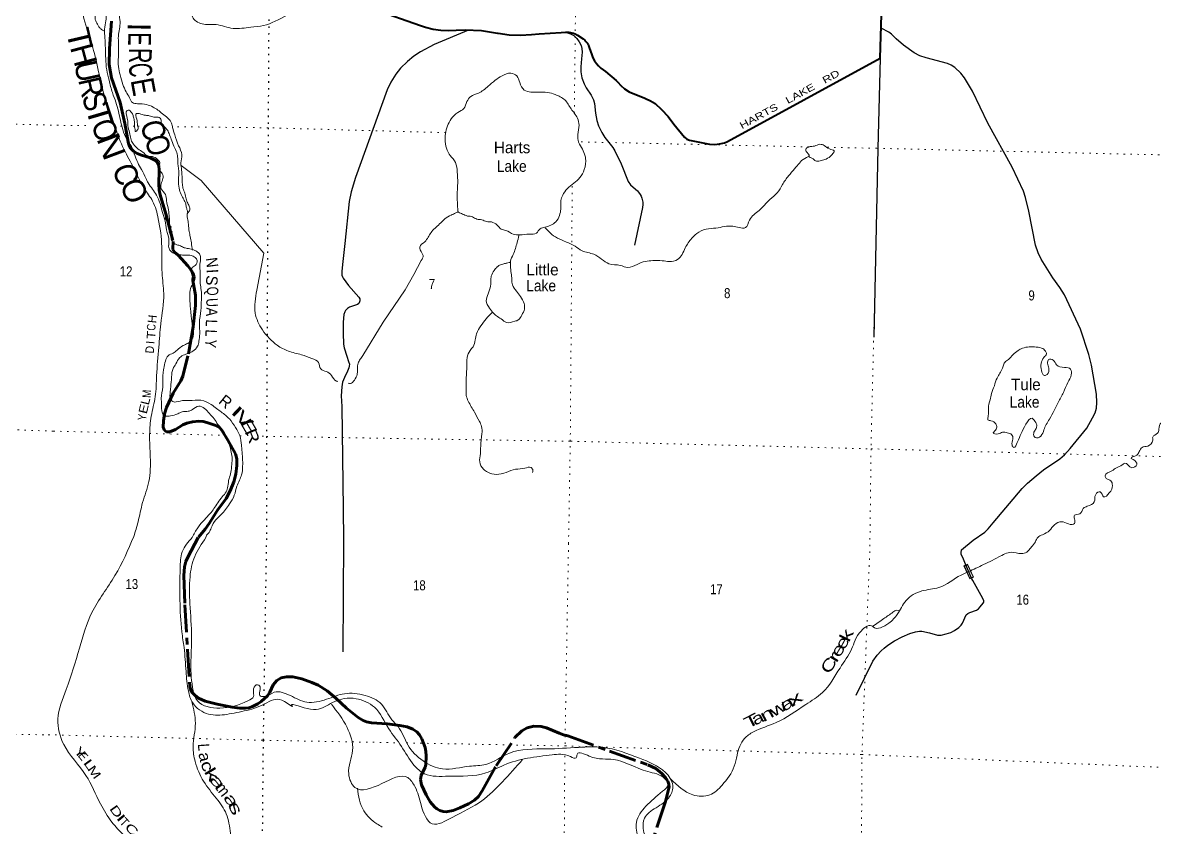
# Model space of a CAD drawing. Header units: feet. Extents: x -518066 to -250644, y -364975 to -177792.
# Drawn here: x -377218 to -357437, y -231097 to -217029 of the extents above; entities that cross this region are included whole.
import ezdxf
from ezdxf.enums import TextEntityAlignment as Align

# ---------------------------------------------------------------- set-up
doc = ezdxf.new("R2010")
doc.units = ezdxf.units.FT
doc.header["$LTSCALE"] = 80
doc.header["$PDMODE"] = 32
doc.header["$PDSIZE"] = 40
doc.linetypes.add('DOTTED', pattern=[1.5, 0.3, -1.2])
doc.linetypes.add('LONG_DASH_SHORT_DASH', pattern=[9.9, 6, -1.2, 1.5, -1.2])
for name, color, linetype, lineweight in [('11', 7, 'LONG_DASH_SHORT_DASH', 60), ('26', 7, 'Continuous', 40), ('29', 7, 'Continuous', 25), ('31', 7, 'Continuous', 13), ('39', 7, 'Continuous', 13), ('41', 7, 'Continuous', 13), ('6', 7, 'DOTTED', 25), ('7', 7, 'DOTTED', 13)]:
    doc.layers.add(name, color=color, linetype=linetype, lineweight=lineweight)
doc.layers.add('12', color=7, linetype='Continuous')
doc.layers.add('27', color=7, linetype='Continuous')

msp = doc.modelspace()

# ---------------------------------------------------------------- linework, layer by layer
at = {"layer": '11'}
for points in [[(-375662.23, -217005.66), (-375697.46, -217489.32), (-375703.97, -217759.16), (-375667.61, -217993.62), (-375515.58, -218427.6), (-375431.18, -218792.77), (-375373.39, -219114.14), (-375362.12, -219164.56), (-375325.26, -219230.87), (-375280.62, -219275.36), (-375217.3, -219317.4), (-375141.97, -219348.85), (-374989.5, -219392.74), (-374941.05, -219413.31), (-374897.92, -219440.36), (-374868.25, -219470.19), (-374840.28, -219525.22), (-374831.85, -219606.95), (-374838.77, -219853.95), (-374829.89, -219959.09), (-374813.66, -220042.41), (-374714.61, -220371.46), (-374589.69, -220853.03), (-374586.27, -220891.9), (-374592.41, -220948.58)], [(-374592.41, -220948.58), (-374593.89, -220978.77), (-374591.06, -220996.69), (-374584.03, -221014.34), (-374562.01, -221041.93), (-374500.57, -221094.75), (-374439.29, -221157.21), (-374328.33, -221279.5), (-374287.84, -221334.76), (-374255.49, -221392.29), (-374234.79, -221447.55), (-374234.41, -221464.79), (-374244.68, -221514.71), (-374245.02, -221538.1), (-374196.7, -221793.21), (-374195.98, -221972.96), (-374237.1, -222344.88), (-374327.76, -222852.39), (-374418.99, -223210.5), (-374453.33, -223293.18), (-374587.85, -223508.28), (-374702.15, -223759.9), (-374736.73, -223865.4), (-374756.53, -223989.44), (-374763.46, -224098.19), (-374737.98, -224158.94), (-374701.51, -224183.83), (-374643.99, -224181.92), (-374544.62, -224140.59), (-374416.8, -224062.03), (-374346.93, -224032.78), (-374250.25, -224009.56), (-374140.24, -223998.7), (-374062.37, -224003.67), (-373997.85, -224016.52), (-373841.66, -224070.57), (-373771.36, -224115.05), (-373730.16, -224163.22), (-373632.21, -224330.04), (-373496.46, -224565.67), (-373475.49, -224651.76), (-373472.97, -224772.08), (-373489.7, -224920.98), (-373523.76, -225056), (-373588.76, -225215.21), (-373660.36, -225346.11), (-373809.42, -225554.78), (-373957.69, -225786.32), (-374026.49, -225883.72), (-374145.02, -226022.94)], [(-374150.24, -226028.69), (-374333.19, -226371.8), (-374364.22, -226447.62), (-374386.38, -226540.45), (-374400.06, -226696.13), (-374384.89, -227208.05), (-374338.99, -227983.38), (-374296.54, -228626.81), (-374285.33, -228683.81), (-374261.01, -228731.13), (-374210.14, -228788.52), (-374144.03, -228835.41), (-374025.94, -228889.84), (-373816.42, -228946.02), (-373558.38, -228998.39), (-373423.83, -229013.19), (-373319.88, -229012.57), (-373265.37, -229004.53), (-373200.97, -228985.31), (-373107.52, -228939.17), (-373048.42, -228899.18), (-372935.85, -228799.47), (-372896.29, -228736.13), (-372836.62, -228603.86), (-372773.29, -228528.71), (-372697.85, -228483.23), (-372606.72, -228463.11), (-372492.63, -228463.85), (-372338.69, -228498.44), (-372161.69, -228562.73), (-372054.45, -228610.99), (-371896.74, -228707.83), (-371744.94, -228837.27), (-371555.55, -229014.77), (-371355.5, -229173.55), (-371266.36, -229227.13), (-371207.42, -229250.45), (-371118.4, -229269.48), (-370847.58, -229285.23), (-370623.41, -229314.37), (-370494.05, -229342.01), (-370395.37, -229379.13), (-370327.85, -229424.62), (-370280.37, -229479.25), (-370239.49, -229550.7), (-370185.13, -229698.59), (-370169.53, -229770.42), (-370162.26, -229847.17), (-370170.06, -230005.57), (-370181.21, -230043.17), (-370251.36, -230188.34), (-370263.93, -230258.28), (-370245.89, -230352.41), (-370167.48, -230525.73), (-370093.66, -230650.58), (-370022, -230737.27), (-369980, -230772.88), (-369928.29, -230803.34), (-369865.61, -230820.25), (-369813.91, -230822.81), (-369690.88, -230801.62), (-369573.71, -230757.35), (-369427.14, -230686.52), (-369318.03, -230620.67), (-369249.59, -230554.89), (-369187.62, -230459.18), (-368942.12, -230022.76), (-368612.3, -229528.69), (-368492.51, -229409.82), (-368400.14, -229354.73), (-368284.83, -229327.72), (-368153.09, -229332.92), (-368062.43, -229356.73), (-367841.97, -229450.58), (-367765.3, -229477.23), (-367689.81, -229494.47), (-366960.08, -229766.6), (-366289.46, -230002.69), (-366151.53, -230069.61), (-366043.46, -230156.18), (-365982.41, -230225.87), (-365940.66, -230290.68), (-365921.78, -230339.37), (-365916.13, -230388.91), (-365982.93, -230642.58), (-366212.94, -231343.45)]]:
    msp.add_lwpolyline(points, dxfattribs=at)
at = {"layer": '12'}
for p in [(-374699, -220450.05), (-374647, -220600.05), (-374631, -220691.05)]:
    msp.add_point(p, dxfattribs=at)
at = {"layer": '26'}
msp.add_line((-367807.05, -217199.01), (-367726.97, -217195.93), dxfattribs=at)
for points in [[(-365838.38, -218801.85), (-365649.81, -219031.56), (-365606.8, -219064.81), (-365561.85, -219084.37), (-365209.99, -219156.74), (-365118.12, -219160.66), (-365036.02, -219150.88), (-364951.96, -219129.36), (-364896.35, -219109.92), (-362228.95, -217649.45), (-362118.05, -214015.92)], [(-371060.59, -216801.41), (-370262.52, -217079.15), (-370175.87, -217109.76), (-370044.21, -217143.65), (-369909.73, -217163.58), (-369773.9, -217169.36), (-369638.21, -217160.9), (-369484.59, -217155.5), (-369199.99, -217168.47), (-368918.31, -217211.11), (-368905.2, -217213.74), (-368712.26, -217241.41), (-368517.48, -217248.76), (-368323, -217235.71), (-368191.34, -217225.3), (-367807.05, -217199.01)], [(-367726.97, -217195.93), (-367726.72, -217195.92), (-367671.99, -217197.87), (-367643.4, -217201.54), (-367617.5, -217206.92), (-367589.16, -217215.72), (-367563.25, -217226.97), (-367521.47, -217250.68), (-367419.83, -217315.23), (-367390.75, -217337.97), (-367371.93, -217357.29), (-367345.54, -217390.53), (-367334.3, -217408.14), (-367325.02, -217427.7), (-367312.97, -217462.84)], [(-367312.97, -217462.84), (-367271.17, -217592.1), (-367249.12, -217644.89), (-367221.68, -217695.09), (-367189.14, -217742.14), (-367151.85, -217785.54), (-367110.24, -217824.8), (-367027.38, -217881.51), (-366844.14, -218038.94), (-366816.47, -218067.31), (-366759.87, -218130.88), (-366696.93, -218188.19), (-366617.39, -218236.49), (-366341.34, -218349.22), (-366330.56, -218353.49), (-366244.27, -218393.7), (-366162.66, -218442.72), (-366048.68, -218545.06), (-365936.8, -218667.94), (-365838.38, -218801.85)]]:
    msp.add_lwpolyline(points, dxfattribs=at)
at = {"layer": '29'}
for p, q in [((-366385.6, -220263.51), (-366521.09, -220919.71)), ((-371608.01, -226070.27), (-371620.6, -228025.93))]:
    msp.add_line(p, q, dxfattribs=at)
for points in [[(-369426.28, -217158.16), (-370023.85, -217413.7), (-370261.32, -217540.98), (-370377.93, -217615.23), (-370490.31, -217710.69), (-370611.16, -217823.12), (-370693.86, -217931.31), (-370780.78, -218069.2), (-370846.52, -218202.85), (-371397.79, -219738.72), (-371474.12, -219984.8), (-371510.16, -220156.62), (-371584.37, -220892.74), (-371626.78, -221257.62)], [(-367726.97, -217195.93), (-367642.78, -217222.75), (-367586.6, -217251.4), (-367530.4, -217305.49), (-367489.06, -217365.95), (-367458.31, -217428.53), (-367442.42, -217480.51), (-367439.23, -217547.32), (-367450.9, -217662.94), (-367462.55, -217799.77), (-367459.38, -217887.81), (-367443.47, -217992.81), (-367404.25, -218099.94), (-367367.14, -218168.88), (-367281.28, -218299.35), (-367238.87, -218379.95), (-367221.91, -218443.61), (-367204.95, -218609.07), (-367183.74, -218740.59), (-367149.82, -218833.94), (-367095.75, -218947.43), (-367039.56, -219037.59), (-366903.87, -219211.54), (-366868.88, -219272), (-366755.45, -219495.81), (-366632.47, -219805.52), (-366595.36, -219863.87), (-366547.66, -219907.35), (-366471.33, -219970.99), (-366455.42, -219991.15), (-366425.74, -220031.46), (-366408.78, -220061.16), (-366393.94, -220097.22), (-366379.09, -220169.35), (-366379.09, -220209.65), (-366385.6, -220263.51)], [(-359417.16, -221165.31), (-359470.17, -221052.9), (-359514.69, -220919.25), (-359633.43, -220325.27), (-359686.44, -220085.55), (-359726.72, -219977.37), (-359921.78, -219553.09), (-360345.84, -218789.4), (-360617.23, -218229.36), (-360757.18, -217991.76), (-360820.78, -217915.4), (-360922.56, -217813.57), (-360986.17, -217771.14), (-361049.77, -217745.69), (-361422.94, -217643.86), (-361533.19, -217609.92), (-361634.97, -217554.76), (-361821.55, -217423.24), (-361948.77, -217312.93), (-362029.35, -217228.07), (-362075.99, -217194.13), (-362211.68, -217126.25)], [(-362228.95, -217649.45), (-362268.14, -219229.15), (-362341.5, -222526.95)], [(-371626.78, -221257.62), (-371639.5, -221380.65), (-371638.44, -221441.11), (-371627.84, -221475.05), (-371618.3, -221495.2), (-371525.01, -221622.48), (-371342.66, -221826.13), (-371324.64, -221859.02), (-371321.46, -221894.02), (-371335.24, -221926.9), (-371343.72, -221941.75), (-371363.86, -221957.66), (-371503.8, -222004.33), (-371540.91, -222024.49), (-371575.89, -222059.49), (-371587.55, -222086.01), (-371601.34, -222131.61), (-371618.3, -222263.14), (-371618.3, -222458.3), (-371607.7, -222649.23), (-371597.1, -222712.87), (-371550.45, -222861.36), (-371520.77, -222950.46), (-371506.99, -223000.31), (-371508.04, -223035.31), (-371515.47, -223066.07), (-371541.97, -223124.41), (-371592.85, -223234.72), (-371624.67, -223315.33), (-371639.5, -223395.95), (-371647.98, -223552.93), (-371640.35, -223739.12)], [(-360805.52, -226243.65), (-360604.52, -226078.4), (-360400.97, -225934.14), (-360339.48, -225876.86), (-360256.79, -225772.92), (-359747.92, -225170.45), (-359652.51, -225079.23), (-359504.09, -224951.95), (-359374.76, -224848), (-359086.4, -224652.84), (-359005.84, -224582.84), (-358908.29, -224474.64), (-358619.94, -224118.25), (-358516.04, -223940.08), (-358473.64, -223853.1), (-358450.31, -223770.35), (-358441.83, -223668.54), (-358450.31, -223524.27), (-358535.13, -223015.14), (-358579.65, -222830.61), (-358730.19, -222387.22), (-359010.07, -221784.75), (-359086.4, -221657.49), (-359213.61, -221487.76), (-359417.16, -221165.31)], [(-371640.35, -223739.12), (-371614.57, -225528.6), (-371608.01, -226070.27)], [(-362649, -228785.89), (-362355.89, -228190.29), (-362283.05, -228089.36), (-362209.13, -228008.91), (-362157.88, -227961.96), (-362094.21, -227909.06), (-361980.37, -227836.17), (-361843.87, -227764.39), (-361708.45, -227706.62), (-361610.79, -227675.86), (-361541.73, -227665.06), (-361501.27, -227667.75), (-361367.46, -227697.98), (-361225.03, -227736.85), (-361189.95, -227738.48), (-361160.82, -227735.24), (-361073.96, -227715.26), (-360996.8, -227687.74), (-360931.52, -227654.8), (-360856.52, -227603.53), (-360814.98, -227559.79), (-360791.78, -227525.79), (-360724.34, -227382.74), (-360698.98, -227357.37), (-360663.91, -227339.55), (-360547.37, -227300.68), (-360511.22, -227277.48), (-360482.63, -227244.54), (-360431.37, -227180.31), (-360417.88, -227158.17), (-360418.42, -227134.97), (-360435.15, -227093.4), (-360607.8, -226782.47), (-360625.6, -226749.55), (-360737.29, -226497.45), (-360784.77, -226376.53), (-360811.2, -226325.26), (-360814.44, -226314.46), (-360814.98, -226298.8), (-360805.92, -226245.57)]]:
    msp.add_lwpolyline(points, dxfattribs=at)
at = {"layer": '31'}
for p, q in [((-360700.48, -226494.92), (-360596.09, -226722.08)), ((-360596.09, -226722.08), (-360664.24, -226753.4))]:
    msp.add_line(p, q, dxfattribs=at)
msp.add_lwpolyline([(-360664.24, -226753.4), (-360768.63, -226526.24), (-360700.48, -226494.92)], dxfattribs=at)
msp.add_lwpolyline([(-360704.4, -226505.52), (-360758.02, -226530.16), (-360660.31, -226742.79), (-360606.69, -226718.15)], close=True, dxfattribs=at)
at = {"layer": '39'}
for points in [[(-374449.88, -219523.99), (-374097.27, -219791.43), (-373002.96, -221061.33), (-373124.02, -221705.86)], [(-371270.51, -222847.98), (-370917.45, -222264.23), (-370532.75, -221701.49), (-370378.08, -221434.16), (-370250.26, -221190.22)]]:
    msp.add_lwpolyline(points, dxfattribs=at)
for points in [[(-376492.61, -212711.14), (-376411.37, -212728.96), (-376306.72, -212804.3), (-376173.07, -212922.71), (-376083.14, -213019.78), (-375994.77, -213100.71), (-375883.96, -213172.21), (-375769.12, -213314.24), (-375680.8, -213397.18), (-375565.31, -213587.52), (-375514.09, -213699.61), (-375445.32, -213832.31), (-375377.94, -213942.83), (-375301.06, -214073.75), (-375210.32, -214213.1), (-375088.39, -214389.53), (-374993.22, -214514.91), (-374920.76, -214659.79), (-374852.79, -214820.64), (-374770.5, -214973.83), (-374752.98, -215137.3), (-374784.02, -215237.04), (-374892.17, -215427.2), (-375033.97, -215666.72), (-375125.96, -215855.31), (-375207.83, -216042.17), (-375255.09, -216145.48), (-375307.86, -216300.96), (-375348.15, -216442.7), (-375419.02, -216454.81), (-375484.5, -216632.07), (-375529.43, -216866.23), (-375515.47, -217013.51), (-375544.75, -217264.2), (-375542.65, -217403.1), (-375545.07, -217630.4), (-375543.77, -217797.44), (-375515.67, -217943.09), (-375466.04, -218111.48), (-375409.24, -218239.82), (-375349.68, -218342.08), (-375295.71, -218428.09), (-375211.6, -218446.53), (-375050.88, -218463.07), (-374939.22, -218504.41), (-374773.3, -218621.7), (-374614.85, -218789.09), (-374596.83, -218864.04), (-374560.16, -218991.82), (-374490.97, -219180.87), (-374436.98, -219337.31), (-374451.16, -219481.78), (-374438.64, -219608.9), (-374431.55, -219713.72), (-374426.8, -219830.56), (-374415.33, -219923.43), (-374383.62, -220012.85), (-374362.14, -220108.01), (-374332.1, -220185.31), (-374299.87, -220256.63), (-374295.26, -220307.06), (-374330.8, -220352.35), (-374335.6, -220450.81), (-374320.4, -220553.85), (-374305.87, -220681.02), (-374288.25, -220770.04), (-374269.19, -220879.22), (-374246.66, -221008.62)], [(-376508.26, -213689.61), (-376411.36, -213799.18), (-376286.8, -213938.84), (-376219.61, -214025.68), (-376120.01, -214228.6), (-376048.67, -214376.14), (-375984.81, -214563.69), (-375902.69, -214804.25), (-375848.03, -215023.7), (-375775.32, -215245.8), (-375723.61, -215434.93), (-375681.47, -215609.62), (-375673.33, -215777.06), (-375706.98, -215928.91), (-375751.84, -216112.58), (-375785.19, -216256.38), (-375823.58, -216428.2), (-375869.88, -216595.71), (-375902.73, -216725.43), (-375935.23, -216845.1), (-375952.98, -216947.17), (-375938.74, -217000.04), (-375912.42, -217053.34), (-375885.89, -217100.6), (-375852.95, -217138.03), (-375823.54, -217161.23), (-375799.67, -217170.13)], [(-374753.35, -215008.52), (-374678.22, -215058.9), (-374599.18, -215326.69), (-374493.38, -215645.54), (-374409.74, -215893.34), (-374329.51, -216118.92), (-374304.45, -216513.99), (-374262.87, -216752.57), (-374251.78, -216929.95), (-374081.89, -217049.36), (-373836.5, -217064.24), (-373540.19, -217130.83), (-373231.24, -217107.23), (-373008.81, -217079.21), (-372604.87, -216903.32), (-372305.45, -216718.49), (-372142.31, -216507.73), (-371958.4, -216275.42), (-371797.27, -216064.61), (-371587.46, -215913.5), (-371308.19, -215657.68), (-371060.78, -215459.33), (-370812.56, -215232.83), (-370723.32, -215159.44)], [(-376532.25, -215122.86), (-376418.17, -215297.42), (-376392.95, -215567.36), (-376321.29, -215938.72), (-376232.58, -216477.31), (-376161.88, -216900.94), (-376021.51, -217366.08), (-375914.31, -217774.3), (-375808.18, -218240.81), (-375664.92, -218657.74), (-375565.81, -218959.23), (-375403.6, -219330.26), (-375238.37, -219647.04), (-375092.63, -219929.28), (-374945.79, -220151.21), (-374846.8, -220458.72), (-374785.33, -220946.53), (-374781.64, -221403.1), (-374752.08, -221765.63), (-374804.07, -222295.58), (-374837.72, -222703.19), (-374877.05, -223201.19), (-374899.86, -223566.77), (-374970.55, -223909.34), (-374998.55, -224228.57), (-374987.65, -224620.92), (-375011.64, -225050.83), (-375121.03, -225418.83), (-375200.41, -225757.99), (-375275.25, -226010.1)], [(-374252.89, -226026.92), (-374156.7, -225860.3), (-374039.85, -225718.68), (-373944.21, -225614.7), (-373807.87, -225425.33), (-373728.22, -225316.88), (-373661.4, -225234.23), (-373630.3, -225132.48), (-373610.43, -225000.23), (-373577.04, -224888.48), (-373563.2, -224756.07), (-373557.42, -224623.43), (-373578.27, -224506.15), (-373622.54, -224362.06), (-373667.95, -224258.18), (-373700.12, -224184.85), (-373805.18, -224053.15), (-373868.88, -223954.8), (-373954.84, -223859.85), (-374039.08, -223775.01), (-374140.67, -223733.95), (-374251.1, -223791.24), (-374324.55, -223823.41), (-374429.58, -223832.56), (-374507.11, -223866.62), (-374635.15, -223905.31), (-374711.77, -223907.2), (-374770.8, -223857.27), (-374787.49, -223806.5), (-374790.34, -223693.75), (-374795.71, -223599.03), (-374769.87, -223398.54), (-374767.81, -223326.16), (-374762.9, -223153.25), (-374752.57, -223073.06), (-374722.8, -222947.12), (-374673.75, -222851.9), (-374589.84, -222805.95), (-374517.83, -222753.62), (-374414.89, -222676), (-374331.14, -222636.08), (-374258.57, -222563.65), (-374231.1, -222447.71), (-374239.39, -222385.11), (-374268.37, -222199.19), (-374281.05, -222078.11), (-374294.04, -221896.66), (-374296.65, -221775.86), (-374270.8, -221645.79), (-374215.48, -221542.7), (-374216.26, -221427.99), (-374261.55, -221320.09), (-374203.81, -221273.4), (-374165.17, -221189.97), (-374271.44, -221100.49), (-374359.96, -221096.02), (-374444.41, -221089.64), (-374580.57, -221059.7), (-374633.79, -221017.98), (-374662.45, -220962.85), (-374661.32, -220852.22), (-374701.92, -220649.88), (-374727.72, -220494.23), (-374773.89, -220346.06), (-374815.8, -220189.96), (-374880.15, -220043.3), (-374947.76, -219940.81), (-375025.26, -219832.02), (-375063.19, -219748.47), (-375139.56, -219599.46), (-375206.6, -219476.87), (-375266.69, -219322.27), (-375336.55, -219157.35), (-375398.47, -219067.1), (-375468.28, -218900.16), (-375509.96, -218736.02), (-375587.63, -218419.97), (-375649.39, -218253.26), (-375707.71, -218036.34), (-375748.94, -217856.12), (-375765.49, -217658.47), (-375772.44, -217477.19), (-375779.38, -217295.91), (-375787.18, -217144.78), (-375762.82, -216996.56), (-375757.96, -216896.09), (-375751.42, -216807.74), (-375720.44, -216710.01), (-375698.99, -216664.33), (-375625.74, -216497.35), (-375578.96, -216339.7), (-375521.99, -216178.3), (-375462.36, -216065.27), (-375442.76, -216013.5), (-375484.88, -215935.87), (-375529.08, -215860.19), (-375529.61, -215807.86)], [(-369611.46, -220347.79), (-369613.92, -220280.34), (-369618.9, -220171.55), (-369621.76, -219988.37), (-369613.45, -219837.69), (-369621.84, -219636.25), (-369653.57, -219476.41), (-369744.71, -219351.14), (-369798.57, -219261.11), (-369832.54, -219109.25), (-369826.59, -218970.58), (-369726.62, -218713.8), (-369610.56, -218600.33), (-369507.85, -218530.75), (-369452.02, -218409.57), (-369385.02, -218320.88), (-369252.39, -218262.2), (-369081.75, -218142.2), (-368957.87, -218036.99), (-368836.8, -217959.87), (-368684.38, -217913.81), (-368582.96, -217960.9), (-368529.84, -218077.06), (-368450.95, -218208.03), (-368333.07, -218243.51), (-368196.06, -218243.29), (-368045.12, -218249.5), (-367909.18, -218287.49), (-367742.58, -218380.66), (-367630.14, -218536.71), (-367521.91, -218698.67), (-367493.18, -218822.21), (-367513.9, -218984.62), (-367510.72, -219085.31), (-367449.89, -219213.76), (-367396.71, -219327.92), (-367378.58, -219398.85), (-367402.35, -219597.39), (-367476.86, -219738.17), (-367584.46, -219837.8), (-367700.01, -219933.18), (-367777.81, -220047.71), (-367808.68, -220141.42), (-367812.84, -220288.19), (-367834.16, -220400.28), (-367899.82, -220513.14), (-367988.05, -220569.04), (-368087.84, -220606.5), (-368171.19, -220632.35), (-368237.78, -220706.96), (-368361.28, -220727.67), (-368524.81, -220739.22), (-368643.36, -220727.87), (-368772.46, -220661.91), (-368852.42, -220639.56), (-368924.92, -220567.12), (-369024.15, -220514.06), (-369110.61, -220507.63), (-369190.29, -220475.23), (-369280.66, -220464.67), (-369354.06, -220424.4), (-369442.31, -220409.87), (-369529.98, -220375.24), (-369597.57, -220343.17), (-369611.44, -220334.74)], [(-374332.92, -220356.32), (-374337.99, -220321.97), (-374354.57, -220267.18), (-374366.67, -220196.42), (-374402.81, -220120.97), (-374446.66, -220033.23), (-374483.84, -219923.54), (-374495.78, -219776.32), (-374489.15, -219613.53), (-374500.73, -219524.67), (-374506.04, -219427.94), (-374517.34, -219329.04), (-374560.62, -219221.19), (-374611.44, -219095.03), (-374648.8, -218991.37), (-374688.74, -218907.76), (-374749.32, -218841.69), (-374794.26, -218792.15), (-374795.19, -218753.89), (-374829.6, -218688.55), (-374922.04, -218679.94), (-375004.02, -218657.54), (-375072.3, -218649.6), (-375150.24, -218627.31), (-375210.36, -218615.58), (-375228.53, -218617.09), (-375223.28, -218715.83), (-375208.3, -218826.91), (-375204.2, -218895.43), (-375249.52, -218930.39), (-375250.56, -218896.16), (-375261.56, -218857.62), (-375264.21, -218809.26), (-375262.73, -218756.98), (-375280.75, -218682.03), (-375295.26, -218625.29), (-375326.5, -218590.22), (-375357.91, -218561.17), (-375390.3, -218566.31), (-375388.14, -218703.19), (-375372.57, -218864.59), (-375343.56, -218978.08), (-375322.25, -219079.28), (-375278.06, -219154.95), (-375201.76, -219235.55), (-375114.83, -219296.32), (-375031.99, -219358.99), (-374947.71, -219371.39), (-374858.48, -219422.16), (-374818.2, -219493.71), (-374845.52, -219533.19), (-374841.19, -219593.67), (-374778.82, -219667.84), (-374765.22, -219756.75), (-374798.05, -219848.4), (-374796.42, -219932.95), (-374722.71, -220033.6), (-374703.76, -220146.8), (-374675.08, -220272.35), (-374658.55, -220399.57), (-374649.21, -220496.41), (-374647.28, -220641.34), (-374645.6, -220653.46), (-374627.05, -220780.74), (-374606.73, -220845.69), (-374535.97, -220908.02), (-374476.02, -220925.78), (-374408.43, -220957.85), (-374344.46, -220975.72), (-374248.28, -220994.5), (-374174.76, -221030.75), (-374129.54, -221070.23), (-374107.2, -221135.24), (-374118.57, -221251.63), (-374112.95, -221408.73), (-374114, -221587.78), (-374097.18, -221704.95), (-374093.92, -221874.05), (-374103.2, -222058.91), (-374127.59, -222279.56), (-374122.89, -222468.83), (-374136.67, -222599.24), (-374161.33, -222687.08), (-374244.43, -222775.32), (-374303.67, -222803.85), (-374387.13, -222833.72), (-374473.22, -222885.65), (-374540.85, -222996.45), (-374589.49, -223077.59), (-374615.75, -223221.73), (-374628.88, -223400.45), (-374639.79, -223500.75), (-374642.01, -223579.16), (-374593.79, -223654.95), (-374466.55, -223644.4), (-374303.02, -223632.85), (-374101.35, -223626.39)], [(-368084.04, -220614.66), (-368023.46, -220680.73), (-367905.23, -220774.56), (-367750.25, -220851.31), (-367559.25, -220937.11), (-367440.62, -221016.87), (-367234.85, -221078.93), (-367098.27, -221165.23), (-366969.58, -221245.27), (-366772.9, -221272.87), (-366638.98, -221310.8), (-366478.22, -221254.91), (-366333.68, -221202.59), (-366204.37, -221190.09), (-366037.21, -221192.73), (-365916.64, -221204.13), (-365770.6, -221169.97), (-365635.87, -220966.47), (-365522.3, -220798.6), (-365396.3, -220689.43), (-365227.42, -220631.75), (-365061.76, -220616.24), (-364917.91, -220588.04), (-364803.09, -220589.23), (-364696.84, -220608.28), (-364584.16, -220613.43), (-364513.89, -220480.57), (-364343.9, -220312.26), (-364157.16, -220122.28), (-364026.9, -220005.17), (-363936.16, -219860.82), (-363831.05, -219706.8), (-363724.77, -219582.99), (-363641.39, -219484.7), (-363546.38, -219402.84), (-363468.16, -219344.65), (-363487.61, -219319.96), (-363529.79, -219244.34), (-363478.26, -219203.52), (-363375.01, -219186.27), (-363281.49, -219156.68), (-363209.52, -219176.79), (-363116.55, -219237.73), (-363034.87, -219270.18), (-363097.95, -219363), (-363196.41, -219424.65), (-363277.57, -219444.52), (-363360.23, -219446.25), (-363401.54, -219410.89), (-363451.19, -219385.37), (-363476.79, -219364.53), (-363468.35, -219342.1)], [(-359640.84, -226262.01), (-359584.5, -226195.25), (-359515.38, -226102.61), (-359474.95, -226027.27), (-359393.05, -225981.26), (-359268.02, -225906.27), (-359182.56, -225806.02), (-359056.14, -225753.2), (-358938.38, -225792.7), (-358831.45, -225787.62), (-358833.08, -225703.07), (-358831.31, -225640.74), (-358739.97, -225617.13), (-358678.79, -225520.24), (-358609.25, -225483.94), (-358486.17, -225406.88), (-358462.33, -225276.76), (-358382.44, -225230.69), (-358324.49, -225318.82), (-358223.85, -225251.2), (-358169.69, -225117.89), (-358197.66, -225038.64), (-358277.05, -224996.19), (-358297.89, -224949.33), (-358178.66, -224866.13), (-358100.5, -224809.95), (-357998.35, -224760.48), (-357955.16, -224729.49), (-357828.48, -224809.47), (-357744.22, -224751.45), (-357806.31, -224667.23), (-357841.98, -224646.12), (-357743.63, -224588.49), (-357701.59, -224527.28), (-357651.16, -224454.24), (-357553.78, -224430.79), (-357464.3, -224330.66), (-357464.71, -224274.31), (-357384.2, -224206.13), (-357356.03, -224136.49), (-357322.86, -224032.78), (-357229.49, -224079.64), (-357114.35, -223998.34), (-357055.58, -223915.46), (-356954.7, -223839.8), (-356922.45, -223768.26), (-356814.21, -223716.94), (-356642.86, -223643.24), (-356616.53, -223567.51), (-356641.98, -223470.22), (-356673.01, -223356.68), (-356598.29, -223350.71), (-356534.75, -223241.81), (-356475.87, -223154.92), (-356385.9, -223179.55), (-356269.43, -223122.43), (-356240.35, -223020.62), (-356219.26, -222916.58), (-356191.79, -222800.64), (-356126.24, -222691.8), (-355974.57, -222601.45), (-355860.17, -222546.28), (-355788.11, -222491.95), (-355716.9, -222467.77), (-355695.13, -222339.6), (-355547.01, -222090.2), (-355437.17, -221982.59), (-355343.66, -221882.57), (-355352.66, -221773.67), (-355344.24, -221618.97), (-355238.8, -221595.74), (-355125.1, -221494.28), (-355111.38, -221365.88), (-355068.95, -221290.61), (-354894.27, -221241.14), (-354841.61, -221089.68), (-354812.98, -221003.96), (-354739.19, -220959.73), (-354628.06, -220948.74), (-354530.64, -220852.86), (-354600.44, -220756.35), (-354643.36, -220706.86), (-354672.47, -220667.82), (-354685.78, -220568.86), (-354670.05, -220440.52), (-354639.64, -220362.89), (-354529.32, -220309.62), (-354484.31, -220214.3), (-354446.84, -220030.22), (-354362.32, -219891.73), (-354215.44, -219756.98), (-354086.68, -219835.01), (-353910.67, -219809.72), (-353674.6, -219798.18), (-353293.29, -219780.62), (-352989.58, -219728.71), (-352666.1, -219618.99)], [(-370250.2, -221188.21), (-370219.51, -221100.53), (-370238.38, -221055.74), (-370277.75, -220952.03), (-370190.51, -220859.89), (-370079.19, -220700), (-369931.85, -220549.17), (-369838.68, -220461.22), (-369729.98, -220393.82), (-369646.29, -220355.9), (-369605.71, -220336.3)], [(-368543.21, -220748.77), (-368575, -220874.65), (-368643.34, -221082), (-368691, -221199.39), (-368691.27, -221279.87), (-368678.87, -221411), (-368665.74, -221516), (-368658.47, -221614.79), (-368584.93, -221721.47), (-368515.13, -221817.98), (-368454.13, -221940.4), (-368446.8, -222037.18), (-368494.12, -222142.51), (-368552.89, -222225.38), (-368616.04, -222249.78), (-368759.73, -222271.94), (-368854.66, -222208.94), (-368935.72, -222154.37), (-369006.48, -222092.04), (-369074.21, -221993.57), (-369112.48, -221922.09), (-369092.95, -221801.9), (-369046.79, -221666.36), (-369033.01, -221535.96), (-369026.93, -221463.69), (-368975.7, -221362.5), (-368923.54, -221299.56), (-368882.42, -221270.53), (-368807.13, -221244.45), (-368754.38, -221231.83), (-368715.85, -221222.85), (-368701.58, -221217.21)], [(-373124.02, -221705.86), (-373153.49, -222105.45), (-373026.88, -222400.73), (-372766.53, -222669.54), (-372573.98, -222771.48), (-372346.06, -222834.16), (-372160.54, -222899.69), (-372045.76, -222973.3), (-372008.58, -223082.99), (-371909.17, -223130.02), (-371818.44, -223198.94), (-371734.55, -223295.85), (-371709.28, -223300.29)], [(-369006.43, -222090.03), (-369116.5, -222205.68), (-369210.69, -222329.82), (-369283.08, -222466.64), (-369308.37, -222576.61), (-369345.96, -222694.28), (-369398.23, -222761.23), (-369448.08, -222884.6), (-369455.11, -223061.47), (-369462.62, -223184), (-369465.04, -223411.3), (-369462.82, -223546.17), (-369429.38, -223645.69), (-369320.05, -223839.88), (-369233.96, -224001.24), (-369196.09, -224086.8), (-369189.73, -224217.76), (-369212, -224434.45), (-369217.67, -224563.07), (-369227.87, -224709.67), (-369164.97, -224836.17), (-369089.89, -224888.56), (-368939.87, -224926.94), (-368767.59, -224891.49), (-368604.88, -224837.66), (-368439.1, -224818.13), (-368332, -224807.02), (-368299.2, -224858.24), (-368308.28, -224894.2)], [(-359987.2, -222920.42), (-359819.5, -222762.1), (-359741.8, -222722.01), (-359624.23, -222697.11), (-359533.57, -222697.62), (-359407.25, -222719.24), (-359340.22, -222771.41), (-359323.42, -222818.15), (-359369.59, -222883.27), (-359414.84, -222986.64), (-359412.28, -223109.45), (-359358.3, -223195.46), (-359309.47, -223178.71), (-359282.23, -223070.81), (-359301.81, -222979.72), (-359285.95, -222917.79), (-359205.64, -222928.07), (-359145.57, -223012.24), (-359007.8, -223056.31), (-358899.88, -223087.49), (-358888.58, -223186.39), (-358948.72, -223317.52), (-359024.26, -223494.5), (-359115.8, -223667), (-359186.29, -223807.9), (-359271.22, -223960.47), (-359326.24, -224053.51), (-359367.12, -224144.93), (-359422.66, -224256.06), (-359518.14, -224283.59), (-359546.17, -224206.35), (-359512.02, -224138.89), (-359492.3, -224083.09), (-359524.08, -223995.69), (-359573.04, -223946.04), (-359680.7, -224047.67), (-359764.01, -224214.37), (-359832.83, -224367.39), (-359893.73, -224454.23), (-359924.8, -224413.12), (-359907.74, -224308.97), (-359931.74, -224231.84), (-360007.39, -224199.55), (-360091.78, -224191.17), (-360165.11, -224219.31), (-360253.24, -224200.76), (-360228.17, -224169.27), (-360189.99, -224101.92), (-360206.51, -224045.12), (-360293.61, -223990.38), (-360345.44, -223970.83), (-360339.42, -223900.57), (-360337.72, -223769.83), (-360309.4, -223623.74), (-360284.11, -223513.78), (-360233.87, -223376.34), (-360185.75, -223242.87), (-360139.06, -223159.66), (-360090.19, -223070.47), (-360068.06, -223000.66), (-360022.05, -222941.58), (-359987.2, -222920.42)], [(-371527.23, -223332.11), (-371487.94, -223338.93), (-371419.74, -223278.45), (-371368.56, -223179.27), (-371354.86, -222980.45), (-371316.74, -222915.11), (-371270.51, -222847.98)], [(-374101.35, -223626.39), (-373920.19, -223703.87), (-373827.57, -223776.87), (-373746.62, -223835.46), (-373605.03, -223958.11), (-373496.39, -224106), (-373421.87, -224248.93), (-373394.39, -224416.69), (-373384.77, -224503.48), (-373372.62, -224785.52), (-373390.94, -224933.9), (-373427.85, -225027.44), (-373473.21, -225134.84), (-373517.93, -225290.54), (-373602.85, -225443.11), (-373747.13, -225628.23), (-373840.41, -225720.2), (-373920.97, -225860.82), (-373959.49, -225940.23), (-373982.44, -225967.77), (-374005.27, -225991.28), (-374013.27, -226030.89)], [(-375275.25, -226010.1), (-375603.82, -226696.6), (-376007.53, -227340.7), (-376226.23, -227965.04), (-376456.19, -228685.73), (-376601.28, -229204.48), (-376500.42, -229647.96), (-376111.62, -230189.58), (-375858.8, -230685.25), (-375657.97, -231003.38), (-375444.02, -231237.25), (-375138.82, -231399.92), (-374656.69, -231227.16), (-374373.75, -231403.62), (-374228.43, -231664.76), (-374245.67, -231917.81), (-374145.75, -232116.06), (-374037.74, -232200.83)], [(-374252.89, -226026.92), (-374427.81, -226279.4), (-374465.61, -226570.37), (-374468.59, -227127.11), (-374435.36, -227678.28), (-374396.65, -227954.14), (-374361.75, -228372.67), (-374321.82, -228710.86), (-374246.15, -228920.86), (-373967.47, -229117.37), (-373650.23, -229121.4), (-373301.94, -229051.46), (-373116.51, -228997.54), (-372797.48, -228858.89), (-372641.35, -228899.06), (-372507.73, -228973.12), (-372509.71, -228971.09), (-372245.26, -229020.68), (-371909.29, -228972.69), (-371596.41, -228844.01), (-371389.62, -228848.65), (-371068.18, -228997.46), (-370815.87, -229374.53), (-370596.82, -229680.83), (-370380.02, -230007.2), (-370195.16, -230158.29), (-369771.99, -230201.86), (-369120.64, -230145.83), (-368805.64, -230009.13), (-368396.48, -229889.71), (-367963.96, -229828.88), (-367643.04, -229859.1), (-367542.92, -229882.48), (-367526.07, -229820.38), (-367313.6, -229851.23), (-366888.62, -229910.9), (-366292.8, -230119.48), (-365993.19, -230247.91), (-365940.24, -230349.09), (-366032.09, -230466.51), (-366324.55, -230728.11), (-366490.75, -231009.41), (-366458.07, -231285.2), (-366324.81, -231706.99), (-366102.75, -232093.72), (-365700.44, -232518.93), (-365429.91, -232884.18), (-365164.01, -233297.6), (-364793.74, -233716.37), (-364561.54, -234095.2), (-364448.99, -234247.38), (-364313.76, -234192.82), (-364125.08, -234040.45), (-364066.87, -233882.4), (-364136.99, -233549.86), (-364123.59, -233282.69), (-363909.27, -233166.83), (-363627.28, -233100.06), (-362911.81, -233054.89), (-362703.6, -233105.78), (-362607.94, -233324.08), (-362688.62, -233511.99), (-362927.06, -233629.56), (-363037.46, -233784.94), (-363070.79, -234039.79), (-362936.1, -234188.23), (-362691.1, -234348.13), (-362402.1, -234361.86), (-361995.96, -234322.8), (-361709.47, -234376.69), (-361316.35, -234574.65), (-360923.45, -234790.7), (-360657.85, -234908.65), (-360559.18, -235046.59), (-360418.11, -235166.97), (-360245.4, -235325.95), (-359905.78, -235466.95), (-359586.66, -235481.06), (-359364.05, -235345.2), (-359151.26, -235191.12), (-358841.42, -235144.81), (-358528.4, -235164.88), (-358367.71, -235321.69), (-358176.66, -235619.59), (-357933.02, -235727.21), (-357618.29, -235771.41), (-357330.21, -235698.7), (-357065.28, -235551.32), (-356886.08, -235513.39), (-356712.46, -235600.02), (-356583.06, -235690.11)], [(-374013.27, -226030.89), (-374209.94, -226360.56), (-374292.77, -226719.3), (-374294.64, -227187.61), (-374265.85, -227772.89), (-374235.44, -228707.94), (-374163.34, -228883.73), (-373771.35, -229011.32), (-373279.77, -228884.91), (-373182.43, -228809.77), (-373185.13, -228705.22), (-373133.7, -228607.38), (-373089.57, -228611.96), (-373064.41, -228686.65), (-373073.75, -228791.05), (-373001.7, -228810.06), (-372820.03, -228735.99), (-372537.61, -228793.85), (-372251.87, -228908.04), (-371905.84, -228858.17), (-371591.33, -228759.65), (-371232.28, -228792.36), (-370946.98, -228940.71), (-370765.69, -229216.38), (-370654.74, -229336.38), (-370486.03, -229654.1), (-370218.46, -229934.88), (-369876.84, -230075.91), (-369406.32, -230027.62), (-369124.79, -229997.03), (-368706.61, -229799.34), (-368063.07, -229725.11), (-367500.44, -229698.1), (-367074.7, -229697.48), (-366436.5, -229888.51), (-365983.75, -230135.47), (-365854.06, -230362.24), (-365908.74, -230558.53), (-366146.13, -230752.49), (-366349.29, -230938.85), (-366371.62, -231117.46), (-366288.47, -231371.78), (-366053.34, -231837.07), (-365861.91, -232104.83), (-365586.69, -232415.86), (-365269.41, -232896.27), (-364953.28, -233308.32), (-364662.25, -233639.66), (-364478.44, -234033.95), (-364374.66, -234085.52), (-364236.44, -233952.6), (-364172.99, -233698.14), (-364234.08, -233446.11), (-364194.58, -233179.28), (-363991.93, -233033.12), (-363633.75, -232975.36), (-362960.06, -232899.51), (-362676.28, -233009.65), (-362513.63, -233170.51), (-362530.67, -233407.47), (-362661.14, -233562.59), (-362875.72, -233698.56), (-362969.82, -233836.05), (-362944.06, -234023.31), (-362767.16, -234168.27), (-362255.23, -234180.81), (-361806.01, -234228.73), (-361547.63, -234282.27), (-361465.91, -234331.55), (-361083.69, -234597.71), (-360644.69, -234820.38), (-360355.47, -234976.82), (-360227.57, -235185.48), (-359807.94, -235351.61), (-359446.69, -235209.48), (-359153.3, -235034.32), (-358809.68, -235016.58), (-358460.72, -235053.18), (-358325.68, -235173.48), (-358135.79, -235563.83), (-357843.56, -235639.91), (-357538.26, -235635.75), (-357202.84, -235471.18), (-356939.08, -235416.24), (-356619.59, -235561), (-356363.41, -235789.38), (-356207.77, -236028.54), (-356127.36, -236341.12), (-356018.94, -236662.09), (-355852.03, -236963.71), (-355585.23, -237145.99)], [(-360717.51, -226640.47), (-360458.02, -226521.38), (-360156.9, -226370.44), (-359936.98, -226288.82), (-359758.54, -226311.19), (-359667.83, -226287.48), (-359640.84, -226262.01)], [(-365889.49, -230256), (-365504.71, -230527.49), (-365205.51, -230529.28), (-364992.51, -230359.13), (-364779.5, -230028.17), (-364730.9, -229835.83), (-364600.71, -229544.02), (-364444.62, -229427.42), (-364048.98, -229265.62), (-363530.91, -228948.59), (-363239.12, -228741.25), (-362930.48, -228311.01), (-362729.54, -227981.92), (-362562.89, -227664.44), (-362359.06, -227584.63), (-362353.11, -227590.73), (-362079.21, -227527.88), (-361930.67, -227372.99), (-361775.02, -227131.76), (-361501.81, -226964.38), (-361203.84, -226903.85), (-360815.53, -226685.68), (-360717.51, -226640.47)], [(-362363.38, -227583.05), (-362164.56, -227448.41), (-362006.51, -227335.85), (-361937.82, -227302.55), (-361888.46, -227309.84)], [(-374259.64, -228903.67), (-374198.41, -229277.24), (-374237.68, -229684.78), (-374202.81, -229946.52), (-374054.54, -230292.12), (-373833.35, -230588.4), (-373658.03, -230859.97), (-373585.98, -231198.57), (-373540.59, -231581.05), (-373599.62, -231964.21), (-373801.13, -232178.73), (-374144.11, -232305.02), (-374682.05, -232444.91), (-375204.91, -232343.79), (-375538.03, -232325.48), (-375705.44, -232383.65), (-375746.39, -232286.65), (-375744.2, -232111.81), (-375899.31, -232150.04), (-376177.99, -232114.33), (-376452.07, -232191.25), (-376669.98, -232272.9), (-376817.63, -232383.63)], [(-371820.81, -228943), (-371548.54, -229349.13), (-371451.19, -229752.38), (-371518.59, -230161.56), (-371409.13, -230400.14), (-370940.37, -230331.73), (-370487.21, -230226.94), (-370360.68, -230385.33), (-370254.24, -230704.27), (-370057.57, -231034.4), (-369708.75, -230922.25), (-369193.01, -230631.33), (-368833.43, -230302.24), (-368479.82, -229911.44)], [(-371367.96, -230412.71), (-371255.61, -230808.11), (-371027.52, -231034.12), (-370933.43, -231091.95)]]:
    msp.add_spline(points, degree=3, dxfattribs=at)
at = {"layer": '6'}
msp.add_line((-372956.9, -226048.27), (-373002.65, -228810.15), dxfattribs=at)
for points in [[(-372898.4, -213615.43), (-372926.61, -218868.25), (-372954.79, -224261.92), (-372956.9, -226048.27)], [(-373004.96, -228949.01), (-373015.31, -229573.69), (-373062.04, -234887.58), (-373210.87, -240176.06), (-373354.15, -245502.79), (-373491.66, -250849.69), (-373494.63, -250926.04), (-373540.49, -253500.23)]]:
    msp.add_lwpolyline(points, dxfattribs=at)
at = {"layer": '7'}
for p, q in [((-367575.18, -218615.51), (-367520.38, -213746.93)), ((-376113.24, -218830.08), (-376593.52, -218824.14)), ((-375484.33, -218837.61), (-375663.66, -218835.46)), ((-375262.99, -218840.26), (-375376.86, -218838.9)), ((-375182.71, -218841.22), (-375206.72, -218840.93)), ((-374744.91, -218846.47), (-374819.21, -218845.58)), ((-363472.69, -219200.9), (-367497.68, -219113.7)), ((-376681.79, -224170.67), (-373674.23, -224243.83)), ((-373421.57, -224250.19), (-373380.52, -224251.23)), ((-367676.33, -226133.95), (-367739.2, -229708.46))]:
    msp.add_line(p, q, dxfattribs=at)
for points in [[(-362128.13, -213945.22), (-362265.16, -219235.14), (-362388.87, -224479.39), (-362409.51, -226218.21)], [(-376593.52, -218824.14), (-378156.18, -218782.39), (-383500.96, -218800.92), (-388874.94, -218654.49), (-394272.47, -218598.86), (-399571.3, -218568.73), (-400276.94, -218553.49)], [(-369823.18, -218952.54), (-372926.61, -218868.25), (-374600.68, -218848.19)], [(-345217.84, -219625.02), (-346175.23, -219586.27), (-351575.23, -219448.13), (-356869.61, -219351.15), (-362288.12, -219226.57), (-363158.1, -219207.72)], [(-367676.33, -226133.95), (-367646.03, -224349.24), (-367611.44, -219860.2)], [(-408069.88, -223695.69), (-404764.23, -223764.65), (-399764.51, -223873.36), (-394361.22, -223886.65), (-388992.01, -223916.29), (-383597.75, -224088.77), (-378264.76, -224114.63), (-376681.79, -224170.67)], [(-373030.6, -224260.02), (-372954.79, -224261.92), (-367636.83, -224347.51), (-362388.87, -224479.39), (-357053.47, -224621.77), (-351711.51, -224746.23), (-346351.94, -224959.71), (-345298.95, -224984.99)], [(-362558.04, -233107.55), (-362550.65, -229897.69), (-362409.51, -226218.21)], [(-408165.23, -229027.16), (-404967.47, -229059.87), (-399967.1, -229260.06), (-394549.97, -229245.21), (-389197.95, -229164.61), (-383670.19, -229355.38), (-378313.83, -229462.12), (-376769.41, -229478.49)], [(-376769.41, -229478.49), (-373015.31, -229573.69), (-370641.36, -229618.35)], [(-370507, -229620.88), (-367737.09, -229672.98), (-362547.86, -229823.39), (-357247.16, -230051.61), (-351891.86, -230087.72), (-346473.55, -230228.82), (-345378.46, -230239.33)], [(-367740.6, -229846.65), (-367778.12, -235025.1), (-367924.51, -240267.4), (-368073.91, -245602.1), (-368088.01, -247214.23)]]:
    msp.add_lwpolyline(points, dxfattribs=at)

# ---------------------------------------------------------------- texts
at = {"layer": '12'}
for s, rotation, width, p in [('T', 283.214, 1.1, (-376420.15, -217352.49)), ('E', 269.622, 0.65, (-375373.36, -217315.49)), ('R', 269.304, 0.7, (-375360.58, -217604.77)), ('U', 282.077, 0.95, (-376283.48, -217919.18)), ('C', 273.543, 0.65, (-375354.9, -217870.9)), ('R', 282.556, 0.9, (-376212.22, -218199.22)), ('E', 280.527, 0.85, (-375305.19, -218184.52)), ('S', 288.304, 0.85, (-376142.31, -218468.07)), ('T', 286.331, 1.15, (-376069.85, -218695.16)), ('O', 289.685, 0.9, (-375964.95, -218974.39)), ('C', 284.464, 0.9, (-375122.55, -218956.58)), ('N', 290.323, 1.15, (-375854.09, -219263.21)), ('O', 287.048, 0.85, (-375041.4, -219230.07)), ('C', 287.575, 0.95, (-375599.24, -219741.93))]:
    msp.add_text(s, height=400, rotation=rotation, dxfattribs=dict(at, width=width)).set_placement(p, align=Align.CENTER)
for s, rotation, p in [('I', 269.077, (-375381.52, -217103.2)), ('H', 284.941, (-376342.77, -217644.46)), ('O', 295.145, (-375446.19, -220052.62))]:
    msp.add_text(s, height=400, rotation=rotation, dxfattribs=at).set_placement(p, align=Align.CENTER)
at = {"layer": '27', "width": 1.35}
msp.add_text('HARTS   LAKE   RD', height=120, rotation=28.702, dxfattribs=at).set_placement((-364645.15, -218892.57))
at = {"layer": '41'}
for s, p in [('Harts', (-368982.37, -219312.12)), ('Little', (-368414.4, -221447.57)), ('Tule', (-359943.43, -223454.59))]:
    msp.add_text(s, height=200, dxfattribs=at).set_placement(p)
at = {"layer": '41', "width": 0.9}
for p in [(-368930.2, -219637.66), (-368416.04, -221726.75), (-359966.14, -223760.17)]:
    msp.add_text('Lake', height=200, dxfattribs=at).set_placement(p)
at = {"layer": '41'}
for s, height, rotation, width, p in [('N', 200, 277.658, 0.9, (-374006.8, -221234.93)), ('Q', 200, 272.845, 0.75, (-373996.95, -221727.67)), ('U', 200, 272.888, 0.8, (-374007.99, -221927.77)), ('A', 200, 267.594, 0.85, (-374012.22, -222082.91)), ('C', 150, 85.252, 0.8, (-374896.67, -222361.58)), ('L', 200, 267.594, 0.85, (-374016.7, -222278.83)), ('T', 150, 85.252, 1.1, (-374897.38, -222495.41)), ('L', 200, 266.892, 0.85, (-374023.19, -222452.42)), ('D', 150, 85.452, 0.9, (-374921.85, -222751.94)), ('I', 150, 85.31, 0.95, (-374913.59, -222625.5)), ('Y', 200, 263.654, 0.8, (-374032.7, -222626.33)), ('M', 150, 86.408, 0.85, (-374975.99, -223522.11)), ('E', 150, 76.558, 1.25, (-375031.2, -223798.13)), ('L', 150, 76.368, 1.1, (-374999.66, -223663.59)), ('Y', 150, 83.292, 0.85, (-375054.27, -223936.24)), ('I', 200, 316.852, 2.25, (-373540.03, -223899.9)), ('V', 200, 311.343, 1.75, (-373420.19, -224029.12)), ('E', 200, 300.014, 1.65, (-373351.51, -224146.39)), ('R', 200, 292.69, 1.3, (-373292.8, -224294.64)), ('k', 200, 64.113, 1.55, (-362729.85, -227780.58)), ('e', 200, 61.373, 1.45, (-362806.99, -227916.17)), ('r', 200, 58.31, 1.7, (-362955.4, -228170.49)), ('e', 200, 58.874, 1.5, (-362886.86, -228049.11)), ('C', 200, 55.888, 1.45, (-363048.03, -228317.59)), ('a', 200, 30.641, 1.6, (-363811.95, -229018.71)), ('x', 200, 32.286, 1.9, (-363667.48, -228931.94)), ('n', 200, 28.83, 1.55, (-364164, -229202.71)), ('w', 200, 30.641, 1.5, (-363968.2, -229101.54)), ('T', 200, 27.118, 1.6, (-364433.13, -229322)), ('a', 200, 24.75, 1.4, (-364329.08, -229276.57)), ('L', 200, 273.959, 0.85, (-374150.75, -229702.41)), ('Y', 150, 307.79, 1.55, (-376271.44, -229838.37)), ('a', 200, 283.17, 1.1, (-374130.28, -229885.27)), ('L', 150, 306.062, 1.75, (-376108.85, -230046.71)), ('M', 150, 305.486, 1.4, (-376025.05, -230174.97)), ('c', 200, 289.892, 1.35, (-374082.18, -230057.78)), ('k', 200, 300.325, 1.7, (-373996.45, -230220.05)), ('a', 200, 306.377, 1.8, (-373890.56, -230362.67)), ('a', 200, 302.698, 1.65, (-373653.24, -230676.61)), ('D', 150, 305.557, 1.55, (-375643.54, -230863.02)), ('s', 200, 297.279, 1.65, (-373584.75, -230808)), ('I', 150, 309.565, 2.1, (-375554.94, -230979.31)), ('C', 150, 319.763, 1.6, (-375358.8, -231191.91))]:
    msp.add_text(s, height=height, rotation=rotation, dxfattribs=dict(at, width=width)).set_placement(p, align=Align.CENTER)
for s, height, rotation, p in [('S', 200, 263.845, (-374009.98, -221526.46)), ('I', 200, 273.882, (-373999.31, -221380.41)), ('H', 150, 84.17, (-374877.51, -222217.24)), ('E', 150, 309.079, (-376219.47, -229897.42)), ('m', 200, 307.112, (-373794.89, -230490.16)), ('T', 150, 313.761, (-375493.57, -231056.57))]:
    msp.add_text(s, height=height, rotation=rotation, dxfattribs=at).set_placement(p, align=Align.CENTER)
msp.add_text('R', height=200, rotation=320.863, dxfattribs=at).set_placement((-373807.93, -223670.68))
at = {"layer": '7', "width": 0.85}
for s, p in [('12', (-375520.92, -221464.52)), ('7', (-370119.31, -221686.99)), ('8', (-364957.64, -221845.49)), ('9', (-359637.77, -221885.39)), ('13', (-375419.96, -226930.27)), ('18', (-370394.22, -226952.73)), ('17', (-365202.54, -227021.37)), ('16', (-359849.05, -227204.03))]:
    msp.add_text(s, height=175, dxfattribs=at).set_placement(p)

doc.saveas('drawing.dxf')
